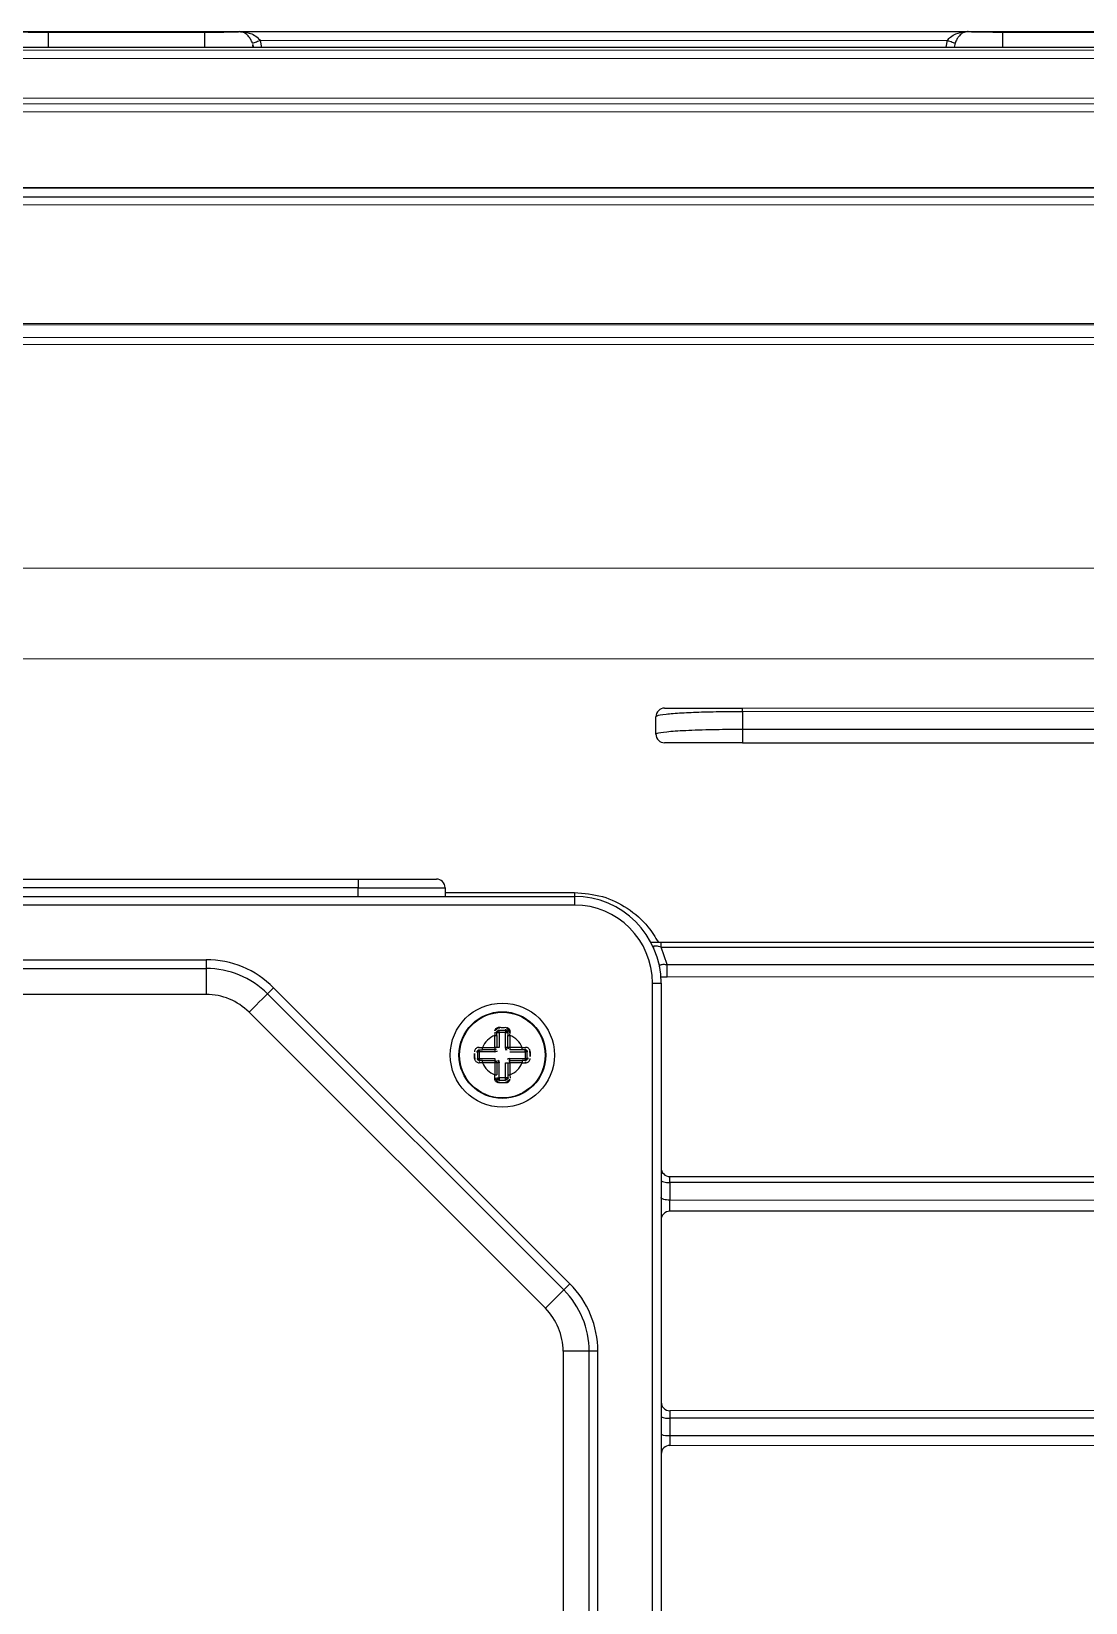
# Model space of a CAD drawing. Header units: millimetres. Extents: x 441156 to 441876, y 4514765 to 4515211.
# Drawn here: x 441242.0827 to 441242.1844, y 4514792.8814 to 4514793.0329 of the extents above; entities that cross this region are included whole.
import ezdxf

# ---------------------------------------------------------------- set-up
doc = ezdxf.new("R2010")
doc.units = ezdxf.units.MM
doc.layers.add('-LYNKA_PISCINA', color=7, linetype='Continuous', lineweight=18)
doc.layers.add('05 ESQUEMAS HIDRAULICOS nuevos_dwg _6_', color=7, linetype='Continuous', lineweight=18, true_color=0x767676)

# ---------------------------------------------------------------- blocks, each defined once
blk = doc.blocks.new('05 ESQUEMAS HIDRAULICOS nuevos_dwg_A$C47CE04E0-V10-01_ARQ_CUARTO DEPURADORA')
at = {"layer": '-LYNKA_PISCINA', "lineweight": 25}
for p, q in [((122.418902974883, 80.63122263722863), (96.81889877871622, 80.63122263722863)), ((106.2573419623737, 80.63100806045395), (112.9804597907428, 80.63100806045395)), ((112.7757059150104, 80.4859184341417), (112.7877222113971, 80.55100968646866)), ((96.81889877847473, 79.10811981725556), (122.4189029746417, 79.10811981725556)), ((96.81889877847473, 77.81201607155663), (122.4189029746417, 77.81201607155663)), ((110.0988970809345, 74.15122321414812), (110.0988970809345, 74.31122294235094)), ((110.8988987021808, 74.19699809121948), (122.4189029746417, 74.19699809121948)), ((107.3549018912677, 72.81522309946878), (108.0749021582965, 72.81522309946878)), ((110.2028237395648, 72.0254474000917), (122.4189029746417, 72.0254474000917)), ((108.4701167159442, 71.26214920151097), (108.5008965545062, 71.26122272181374)), ((108.6119757705097, 70.97844450342518), (108.6128936820392, 71.00922024416789)), ((108.6328970008258, 71.1212229596363), (108.6328970008258, 71.00922024416789)), ((122.4189029746417, 67.84320144522056), (110.2268920951251, 67.84320144522056)), ((110.2268920951251, 67.68234583157164), (122.4189029746417, 67.68234583157164))]:
    blk.add_line(p, q, dxfattribs=at)
at = {"layer": '-LYNKA_PISCINA', "lineweight": 25, "flags": 128}
for points in [[(104.4988976531391, 80.4859184341417), (104.4988976531391, 80.6266226487146), (105.9388981871967, 80.6266226487146), (105.9388981871967, 80.4859184341417)], [(113.2989035659198, 80.4859184341417), (113.2989035659198, 80.6266226487146), (114.7388921790485, 80.6266226487146), (114.7388921790485, 80.4859184341417)], [(96.81889877847473, 80.46166977453096), (96.81889877847473, 80.48514059352739), (96.81889877847473, 80.4859184341417), (122.4189029746417, 80.4859184341417), (122.4189029746417, 80.48514059352739)], [(122.4189029746417, 80.46166977453096), (122.4189029746417, 80.38257143068178), (96.81889877847473, 80.38257143068178), (96.81889877847473, 80.46166977453096), (122.4189029746417, 80.46166977453096), (122.4189029746417, 80.48514059352739), (96.81889877847473, 80.48514059352739)], [(106.379591088808, 80.52412650155884), (106.3842402511005, 80.52589973974091), (106.3904510550861, 80.52826753425462), (106.3980566077594, 80.53117177057133), (106.4069019370441, 80.53454539346558), (106.4167724662189, 80.53830793666704), (106.4274297767047, 80.54237148332459), (106.4386116080646, 80.5466376857744), (106.4500676207904, 80.55100968646866), (106.4620839171771, 80.4859184341417)], [(106.4500676207904, 80.55100968646866), (112.7877222113971, 80.55100968646866), (112.7991782241229, 80.5466376857744), (112.8103719764118, 80.54237148332459), (112.8210173659686, 80.53830793666704), (112.8308878951434, 80.53454539346558), (112.8397332244281, 80.53117177057133), (112.8473506980304, 80.52826753425462), (112.8535495810871, 80.52589973974091), (112.8581987433795, 80.52412650155884), (112.8489481025104, 80.4859184341417)], [(122.4189029746417, 79.96599158811432), (122.4189029746417, 79.88953074979646), (96.81889877847473, 79.88953074979646), (96.81889877847473, 79.96599158811432), (122.4189029746417, 79.96599158811432), (122.4189029746417, 80.01450976896149), (96.81889877847473, 80.01450976896149), (96.81889877847473, 80.01779100465639), (122.4189029746417, 80.01779100465639), (122.4189029746417, 80.01450976896149)], [(122.4189029746417, 79.18542555141316), (122.4189029746417, 79.19311604070528), (96.81889877847473, 79.19311604070528), (96.81889877847473, 79.18542555141316), (96.81889877847473, 79.10811981725556), (96.81889877847473, 79.03622171449524), (122.4189029746417, 79.03622171449524), (122.4189029746417, 79.10811981725556), (122.4189029746417, 79.18542555141316), (96.81889877847473, 79.18542555141316)], [(96.81889877847473, 77.92581772971018), (96.81889877847473, 77.81201607155663), (96.81889877847473, 77.7470112459646), (122.4189029746417, 77.7470112459646), (122.4189029746417, 77.81201607155663), (122.4189029746417, 77.92581772971018), (96.81889877847473, 77.92581772971018), (96.81889877847473, 77.94020778107507), (122.4189029746417, 77.94020778107507), (122.4189029746417, 77.92581772971018)], [(123.3369217925434, 75.6264188008295), (123.282896142519, 75.68044370579584), (95.21889553598207, 75.68044370579584)], [(95.21889553598207, 74.84844333100182), (123.282896142519, 74.84844333100182), (123.2988940291767, 74.86444345283371), (123.2988940291767, 74.89486640858514)], [(110.8988987021808, 74.35785389113289), (110.8988987021808, 74.19699809121948), (110.8988987021808, 74.07122260498865), (122.4189029746417, 74.07122260498865), (122.4189029746417, 74.19699809121948), (122.4189029746417, 74.35785389113289), (110.8988987021808, 74.35785389113289), (110.8988987021808, 74.39122280645235), (122.4189029746417, 74.39122280645235)], [(107.3549018912677, 72.65522262620789), (107.3549018912677, 72.73522249030931), (98.81089792779727, 72.73522249030931), (98.81089792779727, 72.81522309946878), (107.3549018912677, 72.81522309946878), (107.3549018912677, 72.73522249030931), (108.1549035125141, 72.73522249030931), (108.1549035125141, 72.65522262620789)], [(108.1549035125141, 72.69112399387222), (109.3469010405902, 72.69112399387222), (109.3469010405902, 72.65522262620789), (109.3469010405902, 72.57522276210648), (96.81889877847473, 72.57522276210648), (96.81889877847473, 72.65522262620789), (109.3469010405902, 72.65522262620789)], [(110.1471053176288, 72.18630320000511), (122.4189029746417, 72.18630320000511), (122.4189029746417, 72.0254474000917), (122.4189029746417, 71.91122254896027), (110.2028237395648, 71.91122254896027), (110.2028237395648, 72.0254474000917), (110.1471053176288, 72.18630320000511), (110.1471053176288, 72.23122275042397), (122.4189029746417, 72.23122275042397), (122.4189029746417, 72.18630320000511)], [(100.2142714076404, 71.99122315811974), (100.2142714076404, 72.07122302222116), (105.9515224509601, 72.07122302222116), (105.9515224509601, 71.99122315811974), (105.9515224509601, 71.75122282075745), (100.2142714076404, 71.75122282075745), (100.2142714076404, 71.99122315811974), (105.9515224509601, 71.99122315811974)], [(109.2485891394977, 69.02553743290764), (106.5172182135944, 71.75690835881097), (106.5139518790607, 71.75364761221272), (106.5042959266071, 71.743990169643), (106.4886079841022, 71.72830781507355), (106.4675079398517, 71.70720255541664), (106.4417944960956, 71.68148613142831), (106.4124451690082, 71.65214611756664), (106.3806162886981, 71.62031053173406), (106.3475118689899, 71.58720275926454), (109.0788827948932, 68.85583183336122), (109.1119872146014, 68.88893960583076), (109.1438160949115, 68.92077519166334), (109.1731654219989, 68.95011520552498), (109.198878865755, 68.97583162951334), (109.2199789100055, 68.99693688917024), (109.2356668525104, 69.01261924373969), (109.245322804964, 69.02227668630941), (109.2485891394977, 69.02553743290764), (109.2496739440326, 69.02662447261675), (109.2528925948505, 69.02984349596365), (109.2581139617328, 69.03507082331046), (109.2651473098163, 69.0421060340391), (109.273718457735, 69.05067829954488), (109.2835055404071, 69.06045830416542), (109.2941151671771, 69.07107016610964), (109.3051539473895, 69.08210596608978), (106.5737830214862, 71.81347689199313), (106.5627442412738, 71.80244071948393), (106.5521346145038, 71.79182885753971), (106.5423475318317, 71.78204885291917), (106.533776383913, 71.7734769599424), (106.5267430358295, 71.76644174921377), (106.5215216689472, 71.76121442186695), (106.5183030181293, 71.75799539852005), (106.5172182135944, 71.75690835881097)], [(108.6119757705097, 71.40400155055387), (108.6128936820392, 71.37322543728214), (108.6328970008258, 71.37322543728214), (108.6328970008258, 71.40122285652025), (108.6529003196124, 71.40122285652025), (108.6529003196124, 71.42122282254559), (108.7128983550434, 71.42122282254559), (108.7128983550434, 71.40122285652025), (108.6529003196124, 71.40122285652025), (108.6529003196124, 71.26122272181374), (108.6328970008258, 71.26122272181374)], [(108.6328970008258, 71.37322543728214), (108.6328970008258, 71.26122272181374), (108.6128936820392, 71.26122272181374), (108.6128936820392, 71.37322543728214)], [(108.73290167383, 71.26122272181374), (108.7128983550434, 71.26122272181374), (108.7128983550434, 71.40122285652025), (108.73290167383, 71.40122285652025), (108.73290167383, 71.37322543728214), (108.7528930716877, 71.37322543728214), (108.7538229041461, 71.40400155055387)], [(108.7528930716877, 71.37322543728214), (108.7528930716877, 71.26122272181374), (108.73290167383, 71.26122272181374), (108.73290167383, 71.37322543728214)], [(108.6128936820392, 71.2412227557884), (108.6128936820392, 71.22122278976305), (108.4728942923908, 71.22122278976305), (108.4728942923908, 71.2412227557884), (108.5008965545062, 71.2412227557884), (108.5008965545062, 71.26122272181374), (108.6128936820392, 71.26122272181374), (108.6128936820392, 71.2412227557884), (108.5008965545062, 71.2412227557884)], [(108.5008965545062, 71.1212229596363), (108.5008965545062, 71.14122292566162), (108.4728942923908, 71.14122292566162), (108.4728942923908, 71.16122289168698), (108.6128936820392, 71.16122289168698), (108.6128936820392, 71.14122292566162)], [(108.8649021201495, 71.26122272181374), (108.7528930716877, 71.26122272181374), (108.7528930716877, 71.2412227557884)], [(108.7528930716877, 71.14122292566162), (108.7528930716877, 71.16122289168698), (108.8928924613361, 71.16122289168698), (108.8928924613361, 71.14122292566162), (108.8649021201495, 71.14122292566162), (108.8649021201495, 71.1212229596363), (108.8956819587116, 71.12029685246809)], [(108.8649021201495, 71.2412227557884), (108.8649021201495, 71.26122272181374), (108.8956819587116, 71.26214920151097)], [(108.5008965545062, 71.14122292566162), (108.6128936820392, 71.14122292566162), (108.6128936820392, 71.1212229596363), (108.5008965545062, 71.1212229596363), (108.4701167159442, 71.12029685246809)], [(108.73290167383, 71.1212229596363), (108.73290167383, 71.00922024416789), (108.73290167383, 70.9812228249298), (108.7128983550434, 70.9812228249298), (108.7128983550434, 71.1212229596363), (108.73290167383, 71.1212229596363), (108.7528930716877, 71.1212229596363), (108.7528930716877, 71.14122292566162), (108.8649021201495, 71.14122292566162)], [(108.73290167383, 71.00922024416789), (108.7528930716877, 71.00922024416789), (108.7538229041461, 70.97844450342518)], [(108.8649021201495, 71.1212229596363), (108.7528930716877, 71.1212229596363), (108.7528930716877, 71.00922024416789)], [(122.4189029746417, 70.01475213634832), (110.2268920951251, 70.01475213634832), (110.2268920951251, 70.07122269439562), (122.4189029746417, 70.07122269439562), (122.4189029746417, 70.01475213634832), (122.4189029746417, 69.85389670896393), (122.4189029746417, 69.75122286546093), (110.2268920951251, 69.75122286546093), (110.2268920951251, 69.85389670896393), (110.2112875991229, 69.85433219539983), (110.1962791495685, 69.85562263595922), (110.1824508719806, 69.85771773922306), (110.1703272872333, 69.860537783979), (110.1603852324847, 69.86397361922128), (110.1529823356036, 69.86789374220237), (110.1484404616718, 69.8721469061361), (110.1469026618365, 69.8765703158365)], [(110.1469026618365, 70.03828181493145), (110.1484404616718, 70.03369113969666), (110.1529823356036, 70.02927741575105), (110.1603852324847, 70.02520939874512), (110.1703272872333, 70.02164392340048), (110.1824508719806, 70.01871770787103), (110.1962791495685, 70.0165432559238), (110.2112875991229, 70.01520438659055), (110.2268920951251, 70.01475213634832), (110.2268920951251, 69.85389670896393), (122.4189029746417, 69.85389670896393)], [(109.4828949981097, 62.72259379345042), (109.4828949981097, 68.45985191482168), (109.2429028563862, 68.45985191482168), (109.2429028563862, 62.72259379345042), (109.4828949981097, 62.72259379345042), (109.5628963523273, 62.72259379345042), (109.5628963523273, 68.45985191482168), (109.4828949981097, 68.45985191482168)]]:
    blk.add_lwpolyline(points, dxfattribs=at)
for points in [[(110.066901307619, 71.8552224950777), (110.1469026618365, 71.8552224950777), (110.1469026618365, 59.32722321319444), (110.066901307619, 59.32722321319444)], [(108.4529028945331, 71.22122278976305), (108.4529028945331, 71.16122289168698), (108.4728942923908, 71.16122289168698), (108.4728942923908, 71.22122278976305)], [(108.7528930716877, 71.22122278976305), (108.8928924613361, 71.22122278976305), (108.8928924613361, 71.2412227557884), (108.8649021201495, 71.2412227557884), (108.7528930716877, 71.2412227557884)], [(108.8928924613361, 71.22122278976305), (108.8928924613361, 71.16122289168698), (108.9128957801227, 71.16122289168698), (108.9128957801227, 71.22122278976305)], [(108.6328970008258, 70.9812228249298), (108.6529003196124, 70.9812228249298), (108.6529003196124, 70.96122285890442), (108.7128983550434, 70.96122285890442), (108.7128983550434, 70.9812228249298), (108.6529003196124, 70.9812228249298), (108.6529003196124, 71.1212229596363), (108.6328970008258, 71.1212229596363), (108.6128936820392, 71.1212229596363), (108.6128936820392, 71.00922024416789), (108.6328970008258, 71.00922024416789)], [(110.2268920951251, 67.59122280943257), (122.4189029746417, 67.59122280943257), (122.4189029746417, 67.68234583157164), (122.4189029746417, 67.84320144522056), (122.4189029746417, 67.91122282463175), (110.2268920951251, 67.91122282463175), (110.2268920951251, 67.84320144522056), (110.2268920951251, 67.68234583157164)]]:
    blk.add_lwpolyline(points, close=True, dxfattribs=at)
at = {"layer": '-LYNKA_PISCINA', "lineweight": 25}
for radius in [0.4800000000000182, 0.4000000000000199, 0.3949999999999818]:
    blk.add_circle((108.6828978629471, 71.19122285413488), radius, dxfattribs=at)
for centre, radius, start, end in [((110.178897862947, 74.31122285413494), 0.08000000000005514, 90, 180), ((110.178897862947, 74.15122285413494), 0.08000000000005514, 180, 269.9999999999996), ((108.074897862947, 72.73522285413496), 0.08000000000005514, 0, 90), ((109.346897862947, 71.85522285413494), 0.8000000000000114, 0, 90), ((109.346897862947, 71.85522285413494), 0.7199999999999847, 0, 90), ((105.9515270130486, 71.19122285413492), 0.8800000000000063, 44.99999999999967, 90), ((105.9515270130486, 71.19122285413492), 0.7999999999999784, 45.00000000000001, 90), ((105.9515270130486, 71.19122285413492), 0.5599999999999948, 44.99999999999949, 90), ((108.830452132695, 71.4394431197349), 0.178484244566797, 177.41649899852, 185.8591606032277), ((108.5353465419552, 71.43944311973486), 0.1784842445723916, 354.1408393969746, 2.583501001417173), ((108.6828978629471, 71.19122285413488), 0.1950000000000441, 111.0372212560653, 158.9627787439637), ((108.6172799921428, 71.36378889473396), 0.04056097206952341, 67.35467645583851, 97.51418013763792), ((108.748518682513, 71.36378889473387), 0.04056097206958631, 82.48581986241162, 112.645323544143), ((108.6828978629471, 71.19122285413488), 0.1949999999999533, 21.03722125603102, 68.96277874397677), ((108.4346257636296, 71.04194913501546), 0.1802029322753458, 84.17875028264916, 92.54336446700847), ((108.4346257636296, 71.34049654643452), 0.1802029322752547, 267.4566355330081, 275.8212497173672), ((108.5106466341718, 71.2568811982408), 0.04087084694481122, 172.594319705894, 202.5270824695311), ((108.6128978629471, 71.26122285413483), 0.02000000000003571, 270.0000000001014, 2.035554996136651e-11), ((108.6128978629471, 71.26122285413489), 0.04000000000000625, 270.0000000000404, 359.9999999999793), ((108.612897862947, 71.12122285413488), 0.04000000000000625, 359.9999999998775, 89.99999999983716), ((108.7528978629471, 71.26122285413487), 0.04000000000002341, 180.0000000000916, 269.9999999999691), ((108.7528978629471, 71.12122285413488), 0.04000000000007731, 90.00000000016284, 180.0000000001014), ((108.7528978629471, 71.26122285413487), 0.02000000000005286, 180, 269.9999999998368), ((108.855413216001, 71.25686788606667), 0.04061359295002125, 337.3426592799155, 7.471795372900436), ((108.9311668838556, 71.04203297597924), 0.1801189123759475, 87.4573250037561, 95.82204735335677), ((108.9311668838557, 71.34041270547074), 0.1801189123759018, 264.1779526466051, 272.5426749962081), ((108.5106453967962, 71.12556474122799), 0.0408696051313585, 157.4725870540736, 187.4057446913252), ((108.6828978629471, 71.19122285413488), 0.1950000000000482, 201.0372212560333, 248.9627787439488), ((108.6128978629471, 71.12122285413488), 0.02000000000004408, 359.9999999998368, 90.00000000024427), ((108.7528978629471, 71.12122285413486), 0.02000000000006708, 90, 179.9999999999186), ((108.6828978629471, 71.19122285413488), 0.1950000000000247, 291.0372212560264, 338.9627787439599), ((108.8554144463423, 71.12557805340629), 0.04061235816547899, 352.5281390850705, 22.65767344356114), ((108.6172810554023, 71.01865417204904), 0.0405581495957819, 262.4837788626694, 292.6453594615937), ((108.8304521326947, 70.94300256171512), 0.1784842445664444, 174.1408393967654, 182.5835010014891), ((108.5353465419555, 70.94300256171516), 0.1784842445720374, 357.4164989985775, 5.859160603036162), ((108.7485176192535, 71.01865417204915), 0.04055814959586573, 247.3546405384341, 277.5162211372717), ((110.226897862947, 70.15122285413494), 0.07999999999998408, 180, 269.9999999999996), ((110.226897862947, 69.67122285413494), 0.0799999999999983, 90, 180), ((108.6828978629471, 68.45985200423644), 0.799999999999983, 0, 45.00000000000021), ((108.6828978629471, 68.45985200423644), 0.8800000000000097, 0, 44.99999999999934), ((108.6828978629471, 68.45985200423644), 0.5599999999999881, 0, 44.99999999999928), ((110.226897862947, 67.99122285413495), 0.0799999999999983, 180, 269.9999999999996), ((110.2073355820856, 67.9856700553991), 0.1438045968962046, 245.1500501822147, 277.81608217902), ((110.2072743541556, 67.83444573988703), 0.1533598313454158, 246.8175472961256, 277.349395226227), ((110.226897862947, 67.51122285413493), 0.07999999999998408, 90, 180)]:
    blk.add_arc(centre, radius, start, end, dxfattribs=at)
for points, knots in [([(104.180453877962, 80.63100806045395), (104.1851175008339, 80.63082013594516), (104.1959880801977, 80.6303820970334), (104.2477033789858, 80.62907492610842), (104.3304502637995, 80.62762811862319), (104.4196194063291, 80.62674219267298), (104.4772484229203, 80.62665529366807), (104.4988976531391, 80.6266226487146)], [0, 0, 0, 0, 0.1730430348318054, 0.4033512346905615, 0.6337269180335697, 0.8624038593145256, 0.9999999999999999, 0.9999999999999999, 0.9999999999999999, 0.9999999999999999]), ([(105.9388981871967, 80.6266226487146), (105.9745838287489, 80.62671129154904), (106.0459495995941, 80.62688856352555), (106.1411661142262, 80.62815357685176), (106.2049351256244, 80.6294398799131), (106.2441487985184, 80.63047419295654), (106.2527204849265, 80.63082105022457), (106.2573419623737, 80.63100806045395)], [0, 0, 0, 0, 0.2260108764659424, 0.4519868416756321, 0.6790691060545065, 0.8269681346454787, 1, 1, 1, 1]), ([(106.379591088808, 80.52412650155884), (106.3743597735233, 80.53611252548934), (106.3644795031321, 80.5587502658862), (106.3431554528182, 80.59018921948444), (106.313312883066, 80.61836774061965), (106.2832968190673, 80.62940574015708), (106.262996437559, 80.63095739802858), (106.2575445930501, 80.63100624494302), (106.2573419623737, 80.63100806045395)], [0, 0, 0, 0, 0.171851956550706, 0.3245730195141356, 0.5539054285122095, 0.8789988297395074, 0.9955027057469423, 1, 1, 1, 1]), ([(106.2573419623737, 80.63100806045395), (106.2577234525963, 80.63100675228695), (106.2661820993677, 80.63097774676538), (106.3055258717705, 80.62958968111062), (106.3618183532023, 80.618014700266), (106.4184714616661, 80.58653088237149), (106.4410308531671, 80.5611690476686), (106.4500676207904, 80.55100968646866)], [0, 0, 0, 0, 0.005420417477110008, 0.1201849852892094, 0.5610223579888581, 0.8241557649071237, 1, 1, 1, 1]), ([(112.7877222113971, 80.55100968646866), (112.7967589495804, 80.56116905117119), (112.8193182675874, 80.58653089461795), (112.875972331907, 80.61801459879055), (112.9322634374262, 80.62959079103172), (112.9716163700095, 80.63097772951554), (112.9800783013933, 80.63100675203151), (112.9804597907428, 80.63100806045395)], [0, 0, 0, 0, 0.1758359805295345, 0.4389570353148252, 0.8797737140177987, 0.9945798369706936, 1, 1, 1, 1]), ([(112.9804597907428, 80.63100806045395), (112.9802531330891, 80.63100624778106), (112.9747317894858, 80.63095781797551), (112.9545990591095, 80.62940439133477), (112.9244620923944, 80.61836914354465), (112.8946535908498, 80.59018553907057), (112.8733070816232, 80.5587536307899), (112.8634286570184, 80.53611305444892), (112.8581987433795, 80.52412650155884)], [0, 0, 0, 0, 0.004528819224346484, 0.1209980206410839, 0.4460828467976035, 0.6754092066367849, 0.82815257643177, 1, 1, 1, 1]), ([(112.9804597907428, 80.63100806045395), (112.9851234136147, 80.63082013594516), (112.9959939929785, 80.6303820970334), (113.0477092917665, 80.62907492610842), (113.1304561765803, 80.62762811862319), (113.2196253191099, 80.62674219267298), (113.277254335701, 80.62665529366807), (113.2989035659198, 80.6266226487146)], [0, 0, 0, 0, 0.1730430348318054, 0.4033512346905615, 0.6337269180335697, 0.8624038593145256, 0.9999999999999999, 0.9999999999999999, 0.9999999999999999, 0.9999999999999999]), ([(106.3876377158527, 80.4859184341417), (106.3869803165973, 80.49418998458141), (106.3859370663652, 80.50731640181755), (106.3813044745527, 80.51958784931736), (106.379591088808, 80.52412650155884)], [0, 0, 0, 0, 0.6301453238071525, 1, 1, 1, 1]), ([(110.8988987021808, 74.35785389113289), (110.8450713074028, 74.35767425762036), (110.7118665799357, 74.3572297249956), (110.5126567177731, 74.35298958527832), (110.3224936207246, 74.34503969322186), (110.1751192727943, 74.33347910604257), (110.1067617910206, 74.32156550273243), (110.1007932563186, 74.31371652548232), (110.0988970809345, 74.31122294235094)], [0, 0, 0, 0, 0.1163539733336259, 0.287937013700249, 0.4620414582353271, 0.6604100448560682, 0.8921138695198851, 1, 1, 1, 1]), ([(110.178898435152, 74.39122280645235), (110.1898815873725, 74.39122280645235), (110.2099738845652, 74.39122280645235), (110.358547104031, 74.39122280645235), (110.5531141510159, 74.39122280645235), (110.7442172004292, 74.39122280645235), (110.8629261588354, 74.39122280645235), (110.8988987021808, 74.39122280645235)], [0, 0, 0, 0, 0.2873219996276956, 0.525619502544464, 0.7197580290127157, 0.9150778796825203, 0.9999999999999999, 0.9999999999999999, 0.9999999999999999, 0.9999999999999999]), ([(110.0988970809345, 74.15122321414812), (110.10111515133, 74.15387473052981), (110.1078072425395, 74.1618745620524), (110.1847364923361, 74.17434343717946), (110.3612857212461, 74.18689096374838), (110.5985703774376, 74.19468779407131), (110.7922425224466, 74.19689775551852), (110.8842501392184, 74.19698431073498), (110.8988987021808, 74.19699809121948)], [0, 0, 0, 0, 0.1164921492414778, 0.3514658910131219, 0.5748142041426101, 0.7994855059812013, 0.9680760213821175, 0.9999999999999999, 0.9999999999999999, 0.9999999999999999, 0.9999999999999999]), ([(110.8988987021808, 74.07122260498865), (110.8286151523333, 74.07122260498865), (110.6882320756616, 74.07122260498865), (110.4994432387038, 74.07122260498865), (110.3400244387233, 74.07122260498865), (110.2200821130034, 74.07122260498865), (110.1808894106187, 74.07122260498865), (110.1791445320539, 74.07122260498865), (110.178898435152, 74.07122260498865)], [0, 0, 0, 0, 0.1660523939601411, 0.3316700138709899, 0.5078776046237188, 0.7142124201494013, 0.9596926459910987, 1, 1, 1, 1]), ([(109.3469010405902, 72.69112399387222), (109.4348158751356, 72.68342458247795), (109.6104107950172, 72.66804631857171), (109.8460816830603, 72.55021019169516), (110.0178992828772, 72.39920435913483), (110.091595057788, 72.27993023287773), (110.1216898970966, 72.23122275042397)], [0, 0, 0, 0, 0.263411961599351, 0.5261205635215012, 0.8064838111853364, 1, 1, 1, 1]), ([(110.0530253463154, 72.231222750424), (110.0665114647022, 72.231222750424), (110.0948904684087, 72.231222750424), (110.1291345338493, 72.231222750424), (110.1471053176288, 72.23122275042397)], [0, 0, 0, 0, 0.475214652575773, 1, 1, 1, 1]), ([(110.1471053176288, 72.18630320000513), (110.1386414089105, 72.18854215416187), (110.1239221120099, 72.19243584348162), (110.1042723623908, 72.19598648812895), (110.0901465473817, 72.1971270512325), (110.0801448863367, 72.19602390717964), (110.0739700778117, 72.19195754237629), (110.0753363921826, 72.18707125382157), (110.0761638694172, 72.18411198425156)], [0, 0, 0, 0, 0.2079197385720765, 0.3615861731687335, 0.4874959836684626, 0.6137007824635592, 0.7660466616786819, 1, 1, 1, 1]), ([(110.1325021796588, 72.00633368062836), (110.1324790027067, 72.01085930076583), (110.1324419153313, 72.01810112321456), (110.1424648890577, 72.02531711458975), (110.1558695365983, 72.02873954601617), (110.1730360855658, 72.02922752207215), (110.1894958877941, 72.0276877543185), (110.1991421952681, 72.02606625176176), (110.2028237395648, 72.0254474000917)], [0, 0, 0, 0, 0.2995778858797735, 0.4793795752187249, 0.6305959008170746, 0.7825748404849695, 0.9170189880278252, 1, 1, 1, 1]), ([(110.2028237395648, 71.91122254896027), (110.1864189388985, 71.91122254896027), (110.1664847744177, 71.91122254896027), (110.1481771005747, 71.91122254896027), (110.144935708559, 71.91122254896027)], [0, 0, 0, 0, 0.8229489970378705, 0.9999999999999999, 0.9999999999999999, 0.9999999999999999, 0.9999999999999999]), ([(108.6521493010883, 71.44748835432392), (108.6479470230386, 71.4471274490064), (108.6395460903167, 71.44640594955877), (108.6281981895667, 71.4402364474717), (108.6192012944325, 71.43091359212976), (108.6129033035291, 71.41848649541255), (108.6122941003053, 71.40897279086522), (108.6119757705097, 71.40400155055387)], [0, 0, 0, 0, 0.1884095677118575, 0.3766566809231587, 0.5685569423220477, 0.7745560512518695, 1, 1, 1, 1]), ([(108.6521493010883, 71.44748835432392), (108.6654860861385, 71.4473982231167), (108.6859900630729, 71.44725965537441), (108.7064852531431, 71.44742911832759), (108.7136493735675, 71.44748835432392)], [0, 0, 0, 0, 0.6504486955309227, 1, 1, 1, 1]), ([(108.7538229041461, 71.40400155055387), (108.7534790592177, 71.40908199124846), (108.7527908719754, 71.41925022169733), (108.7455164649239, 71.43275717402221), (108.7346096325274, 71.44248850311823), (108.7232009491158, 71.44702208870363), (108.7161704931788, 71.44736528442897), (108.7136493735675, 71.44748835432392)], [0, 0, 0, 0, 0.2305570704276453, 0.4614476508357281, 0.6832674071663163, 0.8864197772562432, 1, 1, 1, 1]), ([(108.6529003196125, 71.42122282254559), (108.6517994844396, 71.42116775183098), (108.6484224519475, 71.42099881137808), (108.6427483363132, 71.41893882204369), (108.6373260721376, 71.41439386394097), (108.6336356487709, 71.40826555511745), (108.6331433593625, 71.40357178192129), (108.6328970008258, 71.40122285652025)], [0, 0, 0, 0, 0.1021551853236571, 0.3133815021571805, 0.5452805154850741, 0.7724427442727957, 1, 1, 1, 1]), ([(108.73290167383, 71.40122285652025), (108.7326597311767, 71.40354438717036), (108.7321875010016, 71.40807561310703), (108.7288926527415, 71.41374525429607), (108.7243851946927, 71.41793643075431), (108.7189113306256, 71.4206931070636), (108.7149028274977, 71.4210462377453), (108.7128983550434, 71.42122282254559)], [0, 0, 0, 0, 0.2248382160130078, 0.4388452747321512, 0.6303252305021283, 0.8151422441571172, 1, 1, 1, 1]), ([(108.4701167159443, 71.26214920151097), (108.4650384822177, 71.26180621257492), (108.4548709592512, 71.26111948800246), (108.441372250457, 71.25383689687577), (108.431630457608, 71.24293734822494), (108.4270958090647, 71.23152675344284), (108.4267522523174, 71.22449411781083), (108.4266291671161, 71.22197455334528)], [0, 0, 0, 0, 0.2304529391218095, 0.4614075833074116, 0.683150376897362, 0.8864830921040743, 1, 1, 1, 1]), ([(108.4266291671161, 71.16047112810475), (108.4267212256045, 71.17380965512736), (108.4268627456512, 71.19431476008101), (108.4266896606821, 71.21481105465922), (108.4266291671161, 71.22197455334528)], [0, 0, 0, 0, 0.6504978663963957, 1, 1, 1, 1]), ([(108.4266291671161, 71.16047112810475), (108.4269926085076, 71.15627004443203), (108.4277191998176, 71.1478712462743), (108.4338899811865, 71.13652795079577), (108.4432002072051, 71.12751622040847), (108.4556364521748, 71.12123622693254), (108.4651468688646, 71.12061926009221), (108.4701167159442, 71.12029685246809)], [0, 0, 0, 0, 0.1883797557653684, 0.3766084346140532, 0.5685744569978194, 0.7745504697777663, 1, 1, 1, 1]), ([(108.4728942923908, 71.2412227557884), (108.4705736925007, 71.24098500106129), (108.4660420939891, 71.24052072069482), (108.4603814200023, 71.23721258434166), (108.4561797955641, 71.23271654859697), (108.4534315538035, 71.22723698366377), (108.4530792085264, 71.22322859312771), (108.4529028945331, 71.22122278976305)], [0, 0, 0, 0, 0.2246873278206192, 0.4387627374735802, 0.6302623107246054, 0.8149828230225152, 0.9999999999999999, 0.9999999999999999, 0.9999999999999999, 0.9999999999999999]), ([(108.4529028945331, 71.16122289168698), (108.4529533279735, 71.16012098809063), (108.453107895387, 71.15674389568917), (108.4551910038525, 71.1510771942006), (108.459721583674, 71.14564575802856), (108.4658575262447, 71.14195916657529), (108.4705491387277, 71.14146829378097), (108.4728942923908, 71.14122292566162)], [0, 0, 0, 0, 0.1022206582591715, 0.3132838566131805, 0.5452899609749213, 0.7727082282515068, 0.9999999999999999, 0.9999999999999999, 0.9999999999999999, 0.9999999999999999]), ([(108.9128957801227, 71.22122278976305), (108.9128403292966, 71.22232463540527), (108.9126705024107, 71.22569921117262), (108.9106142152451, 71.23137144063861), (108.9060750063806, 71.23679938583159), (108.8999388310181, 71.24048859472894), (108.8952420034299, 71.24097795706359), (108.8928924613361, 71.2412227557884)], [0, 0, 0, 0, 0.1022359907982973, 0.3131138191026763, 0.5450607992293838, 0.7724211114313717, 1, 1, 1, 1]), ([(108.8928924613361, 71.14122292566162), (108.8952172854953, 71.14146015318745), (108.899753735421, 71.1419230573549), (108.9054171828087, 71.14523312469524), (108.909619010709, 71.1497291836518), (108.9123669904437, 71.15520887852074), (108.9127194295076, 71.1592172267448), (108.9128957801227, 71.16122289168698)], [0, 0, 0, 0, 0.2249551119288035, 0.4389568977776468, 0.6303906113996165, 0.8150578363997776, 1, 1, 1, 1]), ([(108.9391575866108, 71.22197455334528), (108.9387990978783, 71.22617578320991), (108.9380823555535, 71.23457548726617), (108.9319078247178, 71.24591758829246), (108.9225987220861, 71.25492952231602), (108.9101621236347, 71.26120936010426), (108.9006517769909, 71.2618266332925), (108.8956819587116, 71.26214920151097)], [0, 0, 0, 0, 0.1883572692878841, 0.3765909911707943, 0.5685621567199217, 0.7745436880217454, 1, 1, 1, 1]), ([(108.8956819587116, 71.12029685246809), (108.9007603078141, 71.12063964340744), (108.9109280786149, 71.12132597269158), (108.9244251020842, 71.12860931763537), (108.9341718320278, 71.13950551579794), (108.9386892950051, 71.15092100523366), (108.9390340480161, 71.15795173902201), (108.9391575866108, 71.16047112810475)], [0, 0, 0, 0, 0.230467018418096, 0.4614365363861694, 0.6831936105033121, 0.8864757814660881, 1, 1, 1, 1]), ([(108.9391575866108, 71.22197455334528), (108.9390731995607, 71.20863603722749), (108.938943472808, 71.18813096706008), (108.9391021342048, 71.16763462994054), (108.9391575866108, 71.16047112810475)], [0, 0, 0, 0, 0.6504984381355768, 0.9999999999999999, 0.9999999999999999, 0.9999999999999999, 0.9999999999999999]), ([(108.6119757705097, 70.97844450342518), (108.6123194332228, 70.97336373168045), (108.6130072475998, 70.96319495945718), (108.6202827519782, 70.94969352929677), (108.6311802715871, 70.93995007309542), (108.6425945756057, 70.93542494902431), (108.6496283297769, 70.9350807070591), (108.6521493010883, 70.93495732712609)], [0, 0, 0, 0, 0.2305533848435073, 0.4614347924992839, 0.6831127654632057, 0.8864242895375509, 0.9999999999999999, 0.9999999999999999, 0.9999999999999999, 0.9999999999999999]), ([(108.6328970008258, 70.9812228249298), (108.6331328995058, 70.97890065289214), (108.6335935722456, 70.97436581889042), (108.6369083110539, 70.96870283677751), (108.6414107658951, 70.964512606985), (108.6468818201839, 70.96174860201522), (108.6508915043956, 70.96139833798748), (108.6529003196124, 70.96122285890442)], [0, 0, 0, 0, 0.2247446269218883, 0.4388906417541407, 0.6303425824614731, 0.8148050055444014, 1, 1, 1, 1]), ([(108.7136493735675, 70.93495732712609), (108.7003125881689, 70.93504769804046), (108.6798086101227, 70.93518663431254), (108.659313421412, 70.935016720666), (108.6521493010883, 70.93495732712609)], [0, 0, 0, 0, 0.6504486772566185, 1, 1, 1, 1]), ([(108.7128983550434, 70.96122285890442), (108.7139992995374, 70.96127770173415), (108.7173729372233, 70.96144575728842), (108.7230418289061, 70.96351351900346), (108.7284727005289, 70.96804761894288), (108.7321626656581, 70.97418068080148), (108.7326551917487, 70.9788740520647), (108.73290167383, 70.9812228249298)], [0, 0, 0, 0, 0.1021626914844139, 0.3130583857391793, 0.545256514177066, 0.7724260238161936, 1, 1, 1, 1]), ([(108.7136493735675, 70.93495732712609), (108.7178516524088, 70.93531823199328), (108.7262525867132, 70.93603973054057), (108.7376004755256, 70.94220923941923), (108.7465974938806, 70.95153214645026), (108.7528952976577, 70.96395948469814), (108.7535045515316, 70.97347327517241), (108.7538229041461, 70.97844450342518)], [0, 0, 0, 0, 0.1884086363511138, 0.376654819004729, 0.5685541317874072, 0.7745571656838293, 1, 1, 1, 1])]:
    blk.add_open_spline(points, degree=3, knots=knots, dxfattribs=at)

msp = doc.modelspace()

# ---------------------------------------------------------------- block references
at = {"layer": '05 ESQUEMAS HIDRAULICOS nuevos_dwg _6_', "color": 7, "lineweight": 25, "xscale": 0.01045519160391327, "yscale": 0.01045519160391327, "zscale": 0.01045519160391327, "rotation": 0.007079741070275432}
msp.add_blockref('05 ESQUEMAS HIDRAULICOS nuevos_dwg_A$C47CE04E0-V10-01_ARQ_CUARTO DEPURADORA', (441240.9919382658, 4514792.189734297, -5.307373365237567e-07), dxfattribs=at)

doc.saveas('drawing.dxf')
